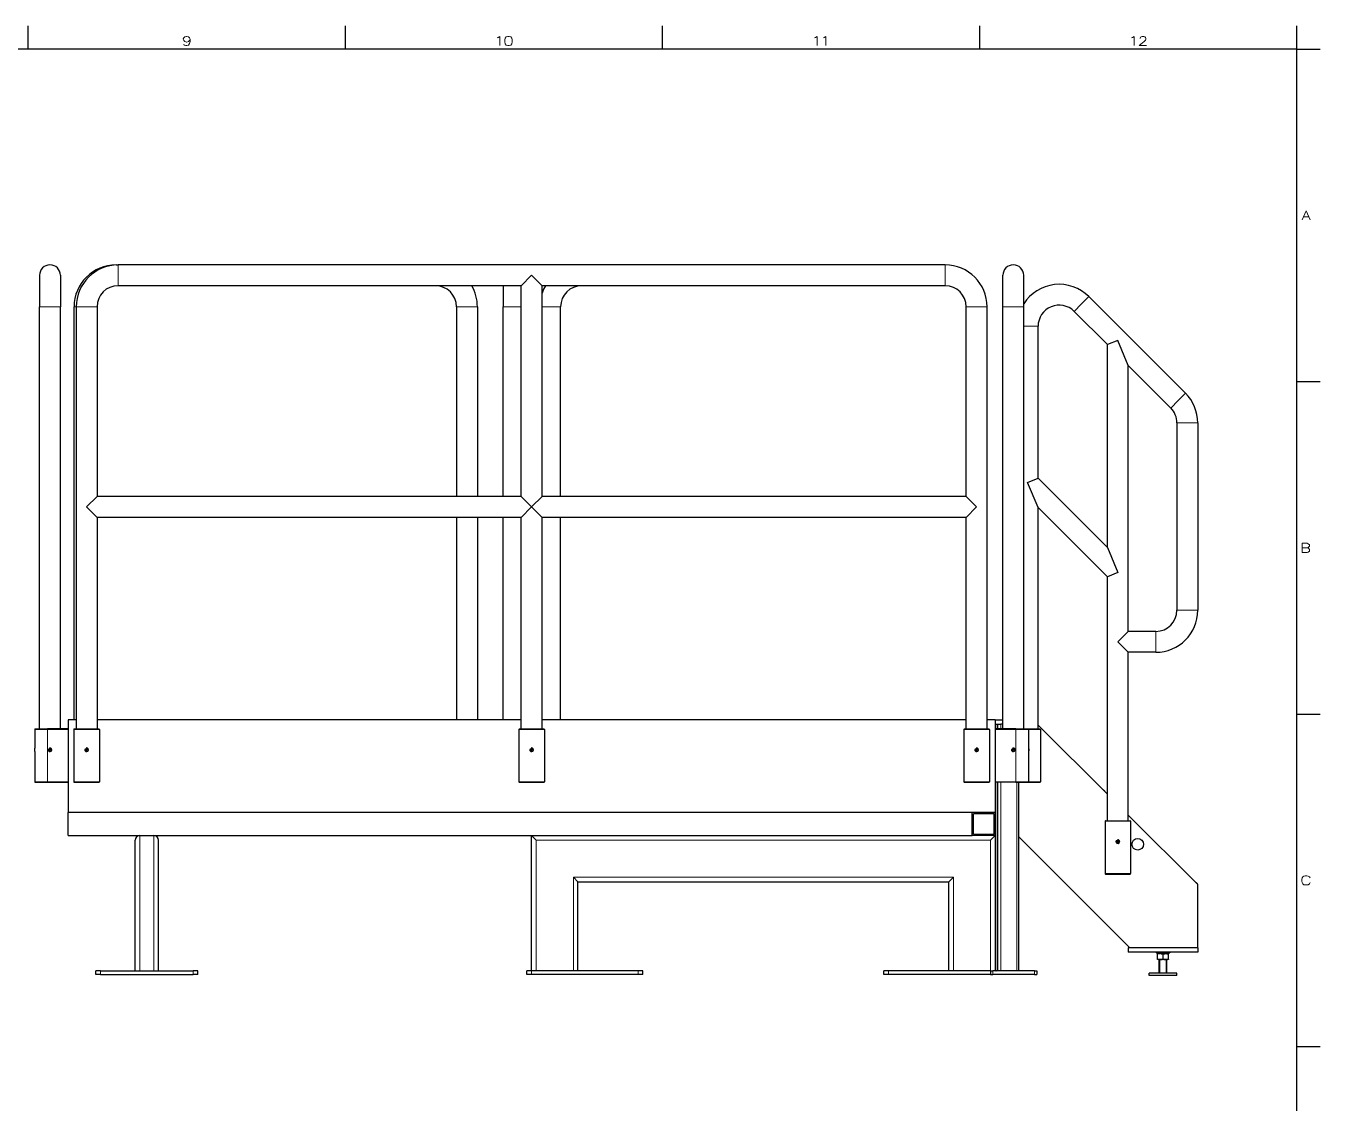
# Model space of a CAD drawing. Extents: x 5 to 836, y 5 to 589.
# Drawn here: x 556.8 to 836, y 356.5 to 589 of the extents above; entities that cross this region are included whole.
import ezdxf

# ---------------------------------------------------------------- set-up
doc = ezdxf.new("R2010")
doc.units = 0
doc.linetypes.add('DASHDOT', pattern=[18.5, 12, -3, 0.5, -3])

msp = doc.modelspace()

# ---------------------------------------------------------------- linework, layer by layer
at = {"color": 7, "lineweight": 25}
for p, q in [((557.33, 584), (557.33, 589)), ((625.75, 584), (625.75, 589)), ((694.17, 584), (694.17, 589)), ((762.58, 584), (762.58, 589)), ((831, 584), (831, 589)), ((831, 584), (10, 584)), ((831, 10), (831, 584)), ((831, 584), (836, 584)), ((576.26, 537.43), (576.71, 537.43)), ((755.11, 537.43), (576.71, 537.43)), ((559.76, 535.18), (559.76, 528.38)), ((564.26, 535.18), (564.26, 528.38)), ((665.91, 535.18), (663.66, 532.93)), ((668.16, 532.93), (665.91, 535.18)), ((767.56, 528.38), (767.56, 535.18)), ((772.06, 528.38), (772.06, 535.18)), ((663.66, 532.93), (576.71, 532.93)), ((659.76, 532.93), (659.76, 528.38)), ((663.66, 487.43), (663.66, 532.93)), ((755.11, 532.93), (668.16, 532.93)), ((668.16, 487.43), (668.16, 532.93)), ((786.11, 530.58), (806.96, 509.73)), ((559.76, 510.18), (559.76, 528.38)), ((564.26, 485.18), (564.26, 528.38)), ((567.21, 439.28), (567.21, 528.38)), ((567.66, 528.38), (567.66, 437.28)), ((572.16, 528.38), (572.16, 487.43)), ((649.71, 528.38), (649.71, 487.43)), ((654.21, 528.38), (654.21, 487.43)), ((659.76, 510.18), (659.76, 528.38)), ((672.16, 487.43), (672.16, 528.38)), ((759.66, 487.43), (759.66, 528.38)), ((764.16, 437.28), (764.16, 528.38)), ((767.56, 485.18), (767.56, 528.38)), ((772.06, 485.18), (772.06, 528.38)), ((782.93, 527.39), (790.11, 520.21)), ((775.16, 491.42), (775.16, 524.18)), ((792.36, 521.14), (790.11, 520.21)), ((790.11, 476.47), (790.11, 520.21)), ((794.61, 515.71), (792.36, 521.14)), ((794.61, 458.33), (794.61, 515.71)), ((794.61, 515.71), (803.78, 506.54)), ((831, 512.25), (836, 512.25)), ((559.76, 485.18), (559.76, 510.18)), ((659.76, 487.43), (659.76, 510.18)), ((805.11, 503.33), (805.11, 462.88)), ((809.61, 503.33), (809.61, 462.88)), ((772.91, 490.49), (775.16, 491.42)), ((775.16, 491.42), (790.11, 476.47)), ((775.16, 485.05), (772.91, 490.49)), ((569.91, 485.18), (572.16, 487.43)), ((663.66, 487.43), (572.16, 487.43)), ((665.91, 485.18), (663.66, 487.43)), ((665.91, 485.18), (668.16, 487.43)), ((759.66, 487.43), (668.16, 487.43)), ((761.91, 485.18), (759.66, 487.43)), ((559.76, 437.28), (559.76, 485.18)), ((564.26, 437.28), (564.26, 485.18)), ((572.16, 482.93), (569.91, 485.18)), ((663.66, 482.93), (665.91, 485.18)), ((668.16, 482.93), (665.91, 485.18)), ((759.66, 482.93), (761.91, 485.18)), ((767.56, 437.28), (767.56, 485.18)), ((772.06, 437.28), (772.06, 485.18)), ((775.16, 437.28), (775.16, 485.05)), ((775.16, 485.05), (790.11, 470.1)), ((572.16, 482.93), (572.16, 437.28)), ((663.66, 482.93), (572.16, 482.93)), ((649.71, 482.93), (649.71, 439.28)), ((654.21, 482.93), (654.21, 439.28)), ((659.76, 439.28), (659.76, 482.93)), ((663.66, 437.28), (663.66, 482.93)), ((759.66, 482.93), (668.16, 482.93)), ((668.16, 437.28), (668.16, 482.93)), ((672.16, 439.28), (672.16, 482.93)), ((759.66, 437.28), (759.66, 482.93)), ((790.11, 476.47), (792.36, 471.04)), ((792.36, 471.04), (790.11, 470.1)), ((790.11, 417.48), (790.11, 470.1)), ((792.36, 456.08), (794.61, 458.33)), ((800.56, 458.33), (794.61, 458.33)), ((794.61, 453.83), (792.36, 456.08)), ((800.56, 453.83), (794.61, 453.83)), ((794.61, 417.48), (794.61, 453.83)), ((567.66, 439.28), (565.91, 439.28)), ((565.91, 439.28), (565.91, 419.28)), ((663.66, 439.28), (572.16, 439.28)), ((759.66, 439.28), (668.16, 439.28)), ((765.91, 439.28), (764.16, 439.28)), ((765.91, 439.28), (765.91, 419.28)), ((765.91, 439.28), (767.56, 439.28)), ((831, 440.5), (836, 440.5)), ((558.71, 437.18), (558.71, 433.11)), ((558.81, 437.28), (561.46, 437.28)), ((565.91, 437.28), (561.46, 437.28)), ((567.16, 437.18), (567.16, 425.88)), ((567.26, 437.28), (572.56, 437.28)), ((572.66, 437.18), (572.66, 425.88)), ((663.16, 437.18), (663.16, 425.88)), ((663.26, 437.28), (668.56, 437.28)), ((668.66, 437.18), (668.66, 425.88)), ((759.16, 437.18), (759.16, 425.88)), ((759.26, 437.28), (764.56, 437.28)), ((764.66, 437.18), (764.66, 425.88)), ((766.06, 438.28), (765.91, 438.28)), ((770.36, 437.28), (765.91, 437.28)), ((766.06, 438.28), (766.41, 438.28)), ((766.41, 438.28), (767.11, 438.28)), ((766.41, 438.28), (766.41, 437.28)), ((767.56, 438.28), (767.11, 438.28)), ((770.36, 437.28), (773.01, 437.28)), ((773.01, 437.28), (775.56, 437.28)), ((773.11, 437.18), (773.11, 433.11)), ((790.11, 423.18), (775.16, 438.13)), ((775.66, 437.18), (775.66, 425.88)), ((558.71, 432.44), (558.71, 425.88)), ((773.11, 432.44), (773.11, 425.88)), ((558.81, 425.78), (561.46, 425.78)), ((561.46, 425.78), (565.91, 425.78)), ((567.26, 425.78), (572.56, 425.78)), ((663.26, 425.78), (668.56, 425.78)), ((759.26, 425.78), (764.56, 425.78)), ((770.36, 425.78), (765.91, 425.78)), ((766.41, 425.78), (766.41, 385.08)), ((770.36, 425.78), (773.01, 425.78)), ((770.91, 425.78), (770.91, 385.08)), ((773.01, 425.78), (775.56, 425.78)), ((765.91, 419.28), (565.91, 419.28)), ((760.91, 419.28), (565.91, 419.28)), ((565.91, 414.28), (565.91, 419.28)), ((760.91, 414.28), (760.91, 419.28)), ((761.21, 414.58), (761.21, 418.98)), ((765.61, 418.98), (761.21, 418.98)), ((765.61, 418.98), (765.61, 414.58)), ((765.91, 414.28), (765.91, 419.28)), ((789.61, 417.38), (789.61, 406.08)), ((789.71, 417.48), (795.01, 417.48)), ((809.61, 403.68), (794.61, 418.68)), ((795.11, 417.38), (795.11, 406.08)), ((565.91, 414.28), (760.91, 414.28)), ((580.41, 385.08), (580.41, 413.28)), ((581.41, 414.28), (584.41, 414.28)), ((585.41, 385.08), (585.41, 413.28)), ((665.91, 414.28), (666.91, 413.28)), ((665.91, 385.08), (665.91, 414.28)), ((765.91, 414.28), (760.91, 414.28)), ((761.21, 414.58), (765.61, 414.58)), ((765.91, 414.28), (764.91, 413.28)), ((765.91, 414.28), (765.91, 385.08)), ((770.91, 414.09), (794.93, 390.08)), ((674.91, 405.28), (675.91, 404.28)), ((756.91, 405.28), (755.91, 404.28)), ((789.71, 405.98), (795.01, 405.98)), ((675.91, 404.28), (755.91, 404.28)), ((675.91, 385.08), (675.91, 404.28)), ((755.91, 385.08), (755.91, 404.28)), ((809.61, 390.08), (809.61, 403.68)), ((809.61, 390.08), (794.61, 390.08)), ((794.61, 390.08), (794.61, 389.08)), ((809.61, 389.08), (794.61, 389.08)), ((800.61, 389.08), (800.61, 388.98)), ((800.61, 388.98), (803.61, 388.98)), ((801.54, 388.8), (800.91, 388.8)), ((800.91, 388.8), (800.91, 388.69)), ((800.91, 388.8), (800.91, 388.8)), ((800.91, 387.61), (800.91, 388.69)), ((801.31, 388.8), (801.31, 388.98)), ((803.31, 388.8), (801.54, 388.8)), ((802.11, 387.61), (802.11, 388.69)), ((802.91, 388.8), (802.91, 388.98)), ((803.31, 388.69), (803.31, 388.8)), ((803.31, 388.8), (803.31, 388.8)), ((803.31, 387.61), (803.31, 388.69)), ((803.61, 389.08), (803.61, 388.98)), ((809.61, 390.08), (809.61, 389.08)), ((800.91, 387.5), (800.91, 387.61)), ((801.54, 387.5), (800.91, 387.5)), ((800.91, 387.5), (800.91, 387.5)), ((801.31, 384.58), (801.31, 387.5)), ((803.31, 387.5), (801.54, 387.5)), ((802.91, 384.58), (802.91, 387.5)), ((803.31, 387.61), (803.31, 387.5)), ((803.31, 387.5), (803.31, 387.5)), ((571.91, 384.28), (571.91, 385.08)), ((572.91, 385.08), (571.91, 385.08)), ((572.91, 384.28), (571.91, 384.28)), ((572.91, 385.08), (592.91, 385.08)), ((572.91, 384.28), (592.91, 384.28)), ((593.91, 385.08), (592.91, 385.08)), ((593.91, 384.28), (592.91, 384.28)), ((593.91, 384.28), (593.91, 385.08)), ((664.91, 384.28), (664.91, 385.08)), ((665.91, 385.08), (664.91, 385.08)), ((665.91, 384.28), (664.91, 384.28)), ((688.91, 385.08), (665.91, 385.08)), ((688.91, 384.28), (665.91, 384.28)), ((689.91, 385.08), (688.91, 385.08)), ((689.91, 384.28), (688.91, 384.28)), ((689.91, 384.28), (689.91, 385.08)), ((741.91, 384.28), (741.91, 385.08)), ((742.91, 385.08), (741.91, 385.08)), ((742.91, 384.28), (741.91, 384.28)), ((764.91, 385.08), (742.91, 385.08)), ((764.91, 384.28), (742.91, 384.28)), ((764.91, 385.08), (765.41, 385.08)), ((764.91, 385.08), (764.91, 384.28)), ((764.91, 384.28), (765.41, 384.28)), ((774.41, 385.08), (765.41, 385.08)), ((774.41, 384.28), (765.41, 384.28)), ((766.06, 385.08), (765.91, 385.08)), ((766.06, 385.08), (766.13, 385.08)), ((774.41, 385.08), (774.91, 385.08)), ((774.41, 384.28), (774.91, 384.28)), ((774.91, 385.08), (774.91, 384.28)), ((802.11, 384.58), (799.11, 384.58)), ((799.11, 384.08), (799.11, 384.58)), ((802.11, 384.08), (799.11, 384.08)), ((805.11, 384.58), (802.11, 384.58)), ((805.11, 384.08), (802.11, 384.08)), ((805.11, 384.08), (805.11, 384.58)), ((831, 368.75), (836, 368.75))]:
    msp.add_line(p, q, dxfattribs=at)
at = {"color": 7, "lineweight": 9}
for p, q in [((576.26, 537.42), (576.26, 537.43)), ((576.71, 537.43), (576.71, 535.18)), ((755.11, 537.43), (755.11, 535.18)), ((576.71, 535.18), (576.71, 532.93)), ((755.11, 535.18), (755.11, 532.93)), ((784.52, 528.99), (786.11, 530.58)), ((564.26, 528.38), (559.76, 528.38)), ((567.66, 528.38), (567.21, 528.38)), ((567.66, 528.38), (569.91, 528.38)), ((569.91, 528.38), (572.16, 528.38)), ((649.71, 528.38), (651.96, 528.38)), ((651.96, 528.38), (654.21, 528.38)), ((663.66, 528.38), (659.76, 528.38)), ((669.91, 528.38), (668.16, 528.38)), ((672.16, 528.38), (669.91, 528.38)), ((761.91, 528.38), (759.66, 528.38)), ((764.16, 528.38), (761.91, 528.38)), ((767.56, 528.38), (772.06, 528.38)), ((782.93, 527.39), (784.52, 528.99)), ((772.91, 524.18), (772.06, 524.18)), ((775.16, 524.18), (772.91, 524.18)), ((803.78, 506.54), (805.37, 508.14)), ((805.37, 508.14), (806.96, 509.73)), ((805.11, 503.33), (807.36, 503.33)), ((807.36, 503.33), (809.61, 503.33)), ((805.11, 462.88), (807.36, 462.88)), ((807.36, 462.88), (809.61, 462.88)), ((800.56, 458.33), (800.56, 456.08)), ((800.56, 456.08), (800.56, 453.83)), ((558.71, 437.18), (561.46, 437.18)), ((561.46, 437.18), (561.46, 437.28)), ((565.91, 437.18), (561.46, 437.18)), ((561.46, 437.18), (561.46, 425.88)), ((567.16, 437.18), (572.66, 437.18)), ((663.16, 437.18), (668.66, 437.18)), ((759.16, 437.18), (764.66, 437.18)), ((770.36, 437.18), (765.91, 437.18)), ((766.06, 438.28), (766.06, 437.28)), ((767.11, 438.28), (767.11, 437.28)), ((770.36, 437.18), (770.36, 437.28)), ((770.36, 437.18), (773.11, 437.18)), ((770.36, 437.18), (770.36, 425.88)), ((773.11, 437.18), (775.66, 437.18)), ((558.71, 425.88), (561.46, 425.88)), ((561.46, 425.88), (565.91, 425.88)), ((561.46, 425.78), (561.46, 425.88)), ((567.16, 425.88), (572.66, 425.88)), ((663.16, 425.88), (668.66, 425.88)), ((759.16, 425.88), (764.66, 425.88)), ((770.36, 425.88), (765.91, 425.88)), ((766.06, 425.78), (766.06, 385.08)), ((767.11, 425.78), (767.11, 385.08)), ((770.36, 425.88), (773.11, 425.88)), ((770.36, 425.78), (770.36, 425.88)), ((770.56, 425.78), (770.56, 385.08)), ((773.11, 425.88), (775.66, 425.88)), ((789.61, 417.38), (795.11, 417.38)), ((581.41, 385.08), (581.41, 414.28)), ((584.41, 385.08), (584.41, 414.28)), ((666.91, 413.28), (764.91, 413.28)), ((666.91, 385.08), (666.91, 413.28)), ((764.91, 385.08), (764.91, 413.28)), ((674.91, 405.28), (756.91, 405.28)), ((674.91, 385.08), (674.91, 405.28)), ((756.91, 385.08), (756.91, 405.28)), ((789.61, 406.08), (795.11, 406.08)), ((801.42, 388.8), (801.42, 388.98)), ((802.8, 388.8), (802.8, 388.98)), ((801.42, 384.58), (801.42, 387.5)), ((802.8, 384.58), (802.8, 387.5)), ((572.91, 384.28), (572.91, 385.08)), ((592.91, 384.28), (592.91, 385.08)), ((665.91, 384.28), (665.91, 385.08)), ((688.91, 384.28), (688.91, 385.08)), ((742.91, 384.28), (742.91, 385.08)), ((765.41, 385.08), (765.41, 384.28)), ((774.41, 385.08), (774.41, 384.28))]:
    msp.add_line(p, q, dxfattribs=at)
at = {"color": 7, "linetype": 'DASHDOT', "lineweight": 25, "ltscale": 0.021603}
for p, q in [((562.44, 432.78), (561.58, 432.78)), ((562.01, 433.21), (562.01, 432.35)), ((570.34, 432.78), (569.48, 432.78)), ((569.91, 433.21), (569.91, 432.35)), ((666.34, 432.78), (665.48, 432.78)), ((665.91, 433.21), (665.91, 432.35)), ((762.34, 432.78), (761.48, 432.78)), ((761.91, 433.21), (761.91, 432.35)), ((770.24, 432.78), (769.38, 432.78)), ((769.81, 433.21), (769.81, 432.35)), ((792.36, 413.41), (792.36, 412.55)), ((792.79, 412.98), (791.93, 412.98))]:
    msp.add_line(p, q, dxfattribs=at)
at = {"color": 7, "lineweight": 9}
for points in [[(592.22, 586.1), (592.12, 586.45), (591.9, 586.65), (591.54, 586.74), (591.44, 586.74), (591.09, 586.65), (590.86, 586.45), (590.77, 586.19), (590.77, 586.1), (590.86, 585.84), (591.09, 585.65), (591.44, 585.52), (591.54, 585.52), (591.9, 585.61), (592.12, 585.81), (592.22, 586.1), (592.22, 585.65), (592.12, 585.19), (591.9, 584.84), (591.54, 584.74), (591.32, 584.74), (590.99, 584.84), (590.86, 585.03)], [(658.51, 586.39), (658.7, 586.48)], [(658.7, 586.48), (659.06, 586.74), (659.06, 584.74)], [(726.92, 586.39), (727.12, 586.48)], [(727.12, 586.48), (727.47, 586.74), (727.47, 584.74)], [(728.86, 586.39), (729.05, 586.48)], [(729.05, 586.48), (729.41, 586.74), (729.41, 584.74)], [(795.34, 586.39), (795.53, 586.48)], [(795.53, 586.48), (795.89, 586.74), (795.89, 584.74)], [(798.53, 584.74), (796.99, 584.74), (798.08, 585.65), (798.31, 585.9), (798.4, 586.1), (798.4, 586.29), (798.31, 586.52), (798.21, 586.65), (797.99, 586.74), (797.6, 586.74), (797.37, 586.65), (797.28, 586.55), (797.15, 586.35), (797.15, 586.26)], [(832.1, 547.11), (832.97, 549.11), (833.84, 547.11)], [(832.39, 547.79), (833.55, 547.79)], [(833.23, 477.36), (832.13, 477.36)], [(832.13, 477.36), (832.13, 475.36)], [(832.13, 476.39), (833.29, 476.39)], [(832.13, 475.36), (833.23, 475.36)], [(833.23, 477.36), (833.45, 477.26), (833.68, 477.04), (833.68, 476.71), (833.52, 476.52), (833.29, 476.39), (833.52, 476.26), (833.68, 476), (833.68, 475.68), (833.45, 475.46), (833.23, 475.36)], [(832.1, 405.12), (832.03, 404.83)], [(832.03, 404.45), (832.03, 404.83)], [(832.1, 405.12), (832.26, 405.38)], [(832.26, 405.38), (832.52, 405.54)], [(832.77, 405.61), (832.52, 405.54)], [(832.77, 405.61), (833.16, 405.61)], [(833.16, 405.61), (833.42, 405.54), (833.68, 405.38), (833.84, 405.12)], [(832.03, 404.45), (832.1, 404.16)], [(832.1, 404.16), (832.26, 403.87)], [(832.26, 403.87), (832.52, 403.67)], [(832.52, 403.67), (832.77, 403.61)], [(833.16, 403.61), (832.77, 403.61)], [(833.16, 403.61), (833.42, 403.67), (833.68, 403.87), (833.84, 404.16)]]:
    msp.add_lwpolyline(points, dxfattribs=at)
msp.add_lwpolyline([(660.8, 586.74), (660.44, 586.65), (660.22, 586.32), (660.12, 586), (660.12, 585.58), (660.22, 585.16), (660.44, 584.84), (660.8, 584.74), (661.06, 584.74), (661.41, 584.84), (661.64, 585.16), (661.73, 585.55), (661.73, 586), (661.64, 586.32), (661.41, 586.65), (661.06, 586.74)], close=True, dxfattribs=at)
at = {"color": 7, "lineweight": 25}
for points in [[(801.54, 388.8), (801.35, 388.79), (801.15, 388.76), (800.91, 388.69)], [(801.54, 388.8), (801.71, 388.78), (801.9, 388.75), (802.11, 388.69)], [(802.11, 388.69), (802.31, 388.75), (802.49, 388.78), (802.71, 388.8), (802.93, 388.78), (803.11, 388.75), (803.31, 388.69)], [(801.54, 387.5), (801.35, 387.51), (801.15, 387.54), (800.91, 387.61)], [(801.54, 387.5), (801.71, 387.51), (801.9, 387.55), (802.11, 387.61)], [(802.11, 387.61), (802.31, 387.55), (802.49, 387.51), (802.71, 387.5), (802.93, 387.51), (803.11, 387.55), (803.31, 387.61)]]:
    msp.add_lwpolyline(points, dxfattribs=at)
for centre, radius in [((562.01, 432.78), 0.332), ((569.91, 432.78), 0.332), ((665.91, 432.78), 0.332), ((761.91, 432.78), 0.332), ((769.81, 432.78), 0.332), ((792.36, 412.98), 0.332), ((796.65, 412.39), 1.25)]:
    msp.add_circle(centre, radius, dxfattribs=at)
for centre, radius, start, end in [((562.01, 535.18), 2.25, 0, 180), ((576.26, 528.38), 9.05, 90, 180), ((576.71, 528.38), 9.05, 90, 180), ((755.11, 528.38), 9.05, 0, 90), ((769.81, 535.18), 2.25, 0, 180), ((576.71, 528.38), 4.55, 90, 180), ((645.16, 528.38), 4.55, 360, 90), ((645.16, 528.38), 9.05, 0, 30.1829), ((676.71, 528.38), 9.05, 149.817, 160.8655), ((676.71, 528.38), 4.55, 90, 180), ((755.11, 528.38), 4.55, 0, 90), ((779.71, 524.18), 9.05, 45, 147.7045), ((779.71, 524.18), 4.55, 45, 180), ((800.56, 503.33), 9.05, 360, 45), ((800.56, 503.33), 4.55, 360, 45), ((800.56, 462.88), 4.55, 270, 360), ((800.56, 462.88), 9.05, 270, 360), ((767.91, 437.28), 1.2, 106.9578, 123.5573), ((558.81, 437.18), 0.1, 90, 180), ((567.26, 437.18), 0.1, 90, 180), ((572.56, 437.18), 0.1, 0, 90), ((663.26, 437.18), 0.1, 90, 180), ((668.56, 437.18), 0.1, 0, 90), ((759.26, 437.18), 0.1, 90, 180), ((764.56, 437.18), 0.1, 0, 90), ((773.01, 437.18), 0.1, 360, 90), ((775.56, 437.18), 0.1, 0, 90), ((555.93, 432.77), 2.8, 3.3471, 6.9015), ((555.98, 432.78), 2.75, 353.0597, 3.318), ((562.01, 432.78), 0.4, 170, 100), ((569.91, 432.78), 0.4, 170, 100), ((665.91, 432.78), 0.4, 170, 100), ((761.91, 432.78), 0.4, 170, 100), ((769.81, 432.78), 0.4, 170, 100), ((775.84, 432.78), 2.75, 173.0597, 183.318), ((772.91, 432.78), 0.332, 305.544, 54.456), ((775.89, 432.78), 2.8, 183.3471, 186.9015), ((558.81, 425.88), 0.1, 180, 270), ((567.26, 425.88), 0.1, 180, 270), ((572.56, 425.88), 0.1, 270, 360), ((663.26, 425.88), 0.1, 180, 270), ((668.56, 425.88), 0.1, 270, 360), ((759.26, 425.88), 0.1, 180, 270), ((764.56, 425.88), 0.1, 270, 360), ((773.01, 425.88), 0.1, 270, 0), ((775.56, 425.88), 0.1, 270, 360), ((789.21, 423.68), 0.4, 360, 90), ((789.71, 417.38), 0.1, 90, 180), ((795.01, 417.38), 0.1, 0, 90), ((581.41, 413.28), 1, 90, 180), ((584.41, 413.28), 1, 0, 90), ((792.36, 412.98), 0.4, 170, 100), ((789.71, 406.08), 0.1, 180, 270), ((795.01, 406.08), 0.1, 270, 360), ((809.21, 403.68), 0.4, 0, 90)]:
    msp.add_arc(centre, radius, start, end, dxfattribs=at)
at = {"color": 7, "lineweight": 9}
for centre, radius, start, end in [((555.92, 432.77), 2.82, 4.0427, 8.2943), ((555.99, 432.78), 2.75, 351.6382, 3.9929), ((775.83, 432.78), 2.75, 171.6382, 183.993), ((775.91, 432.78), 2.82, 184.0427, 188.2943)]:
    msp.add_arc(centre, radius, start, end, dxfattribs=at)

doc.saveas('drawing.dxf')
